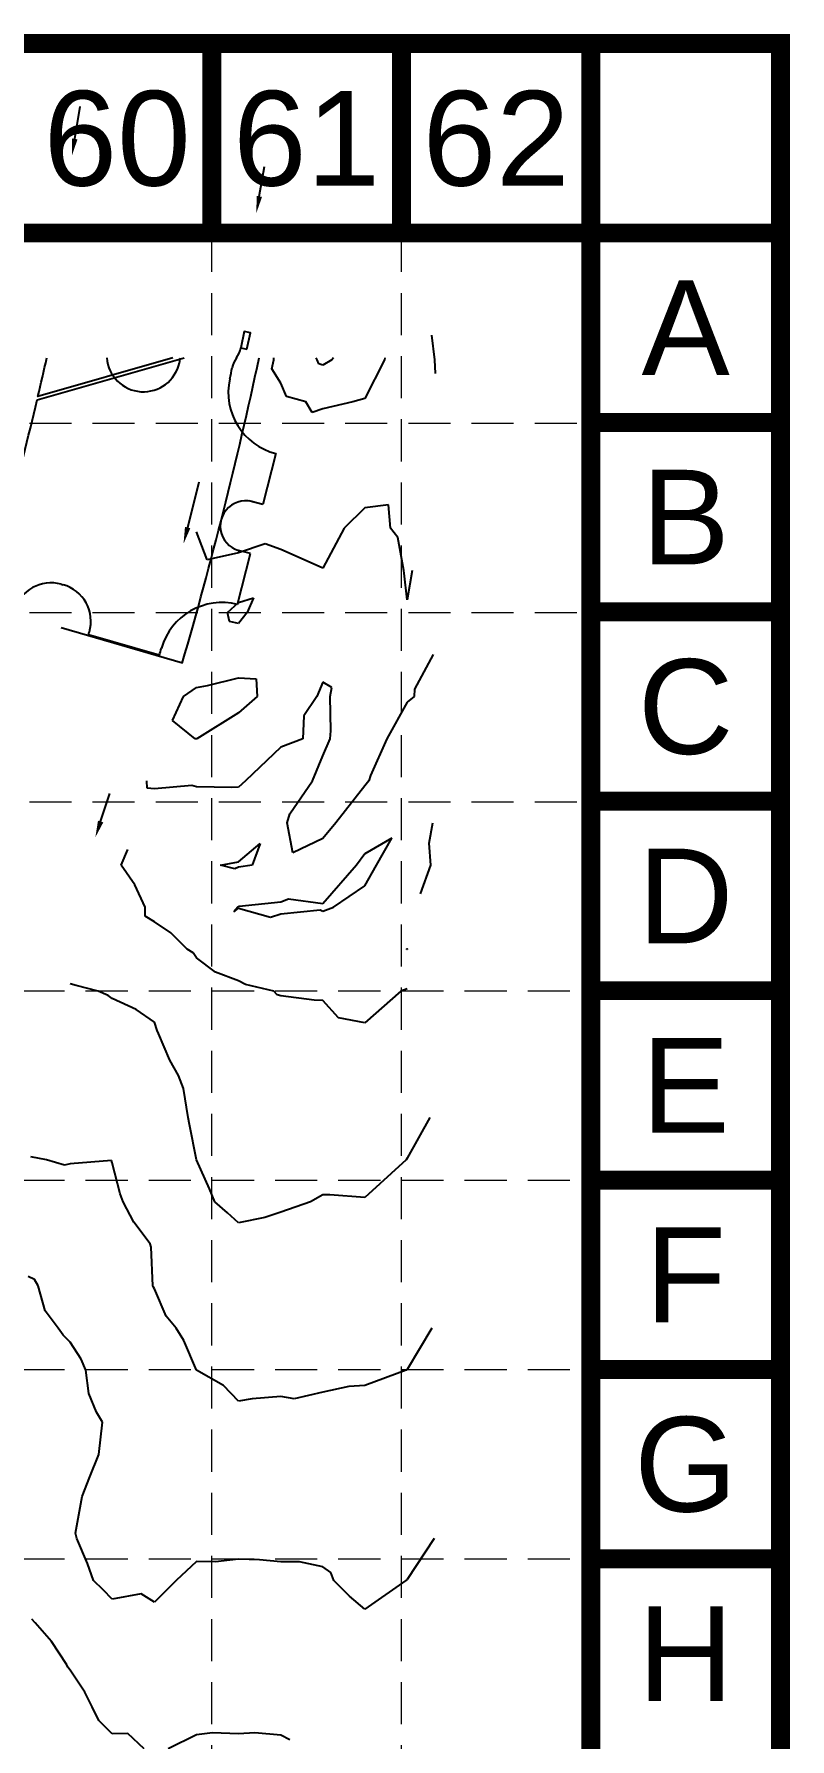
# Model space of a CAD drawing. Header units: inches. Extents: x 2468858 to 2474627, y 7110391 to 7114000.
# Drawn here: x 2474268 to 2474627, y 7113190 to 7114000 of the extents above; entities that cross this region are included whole.
import ezdxf
from ezdxf.enums import TextEntityAlignment as Align

# ---------------------------------------------------------------- set-up
doc = ezdxf.new("R2010")
doc.units = ezdxf.units.IN
doc.header["$MEASUREMENT"] = 0
doc.linetypes.add('HIDDEN', pattern=[0.375, 0.25, -0.125])
for name, color, linetype in [('BASE', 7, 'Continuous'), ('contours', 35, 'Continuous'), ('EXIST', 250, 'Continuous'), ('EXPVMT', 250, 'Continuous'), ('EXSTM', 250, 'Continuous'), ('FLOW', 250, 'Continuous'), ('GRID', 254, 'HIDDEN')]:
    doc.layers.add(name, color=color, linetype=linetype)
doc.styles.get("Standard").update_dxf_attribs({"font": 'ARIAL.TTF'})

msp = doc.modelspace()

# ---------------------------------------------------------------- linework, layer by layer
at = {"layer": 'BASE', "color": 9}
msp.add_line((2474532.87, 7113905.23), (2474532.87, 7110485.23), dxfattribs=at)
at = {"layer": 'BASE', "const_width": 9}
for points in [[(2468862.87, 7110395.23), (2474622.87, 7110395.23), (2474622.87, 7113995.23), (2468862.87, 7113995.23)], [(2468952.87, 7110485.23), (2474532.87, 7110485.23), (2474532.87, 7113905.23), (2468952.87, 7113905.23)]]:
    msp.add_lwpolyline(points, close=True, dxfattribs=at)
for points in [[(2474352.87, 7113905.23), (2474352.87, 7113995.23)], [(2474442.87, 7113905.23), (2474442.87, 7113995.23)], [(2474532.87, 7113905.23), (2474532.87, 7113995.23)], [(2474622.87, 7113905.23), (2474622.87, 7113995.23)], [(2474622.87, 7113905.23), (2474532.87, 7113905.23)], [(2474622.87, 7113815.23), (2474532.87, 7113815.23)], [(2474622.87, 7113725.23), (2474532.87, 7113725.23)], [(2474622.87, 7113635.23), (2474532.87, 7113635.23)], [(2474622.87, 7113545.23), (2474532.87, 7113545.23)], [(2474622.87, 7113455.23), (2474532.87, 7113455.23)], [(2474622.87, 7113365.23), (2474532.87, 7113365.23)], [(2474622.87, 7113275.23), (2474532.87, 7113275.23)]]:
    msp.add_lwpolyline(points, dxfattribs=at)
at = {"layer": 'contours'}
for p, q in [((2474458.68, 7113844.94, 606), (2474457.27, 7113856.63, 606)), ((2474381.38, 7113840.74, 606), (2474382.28, 7113844.94, 606)), ((2474382.28, 7113844.94, 606), (2474382.29, 7113845.86, 606)), ((2474402.83, 7113844.94, 607), (2474402.42, 7113845.86, 607)), ((2474403.65, 7113843.01, 607), (2474402.83, 7113844.94, 607)), ((2474405.57, 7113842.46, 607), (2474403.65, 7113843.01, 607)), ((2474409.82, 7113844.94, 607), (2474405.57, 7113842.46, 607)), ((2474410.55, 7113845.86, 607), (2474409.82, 7113844.94, 607)), ((2474434.76, 7113844.94, 606), (2474425.57, 7113826.56, 606)), ((2474434.97, 7113845.86, 606), (2474434.76, 7113844.94, 606)), ((2474459.11, 7113838.47, 606), (2474458.68, 7113844.94, 606)), ((2474385.57, 7113833.87, 606), (2474381.38, 7113840.74, 606)), ((2474388.24, 7113827.6, 606), (2474385.57, 7113833.87, 606)), ((2474397.43, 7113824.94, 606), (2474388.24, 7113827.6, 606)), ((2474425.57, 7113826.56, 606), (2474419.86, 7113824.94, 606)), ((2474400.55, 7113819.92, 606), (2474397.43, 7113824.94, 606)), ((2474405.57, 7113821.74, 606), (2474400.55, 7113819.92, 606)), ((2474419.86, 7113824.94, 606), (2474405.57, 7113821.74, 606)), ((2474425.57, 7113774.67, 605), (2474415.64, 7113764.94, 605)), ((2474436.75, 7113776.12, 605), (2474425.57, 7113774.67, 605)), ((2474437.73, 7113764.94, 605), (2474436.75, 7113776.12, 605)), ((2474350.6, 7113749.96, 605), (2474345.57, 7113763.21, 605)), ((2474415.64, 7113764.94, 605), (2474405.57, 7113746, 605)), ((2474441.18, 7113760.54, 605), (2474437.73, 7113764.94, 605)), ((2474365.57, 7113753.22, 605), (2474350.6, 7113749.96, 605)), ((2474378.22, 7113757.58, 605), (2474365.57, 7113753.22, 605)), ((2474385.57, 7113754.82, 605), (2474378.22, 7113757.58, 605)), ((2474392.45, 7113751.81, 605), (2474385.57, 7113754.82, 605)), ((2474444.06, 7113744.94, 605), (2474441.18, 7113760.54, 605)), ((2474405.57, 7113746, 605), (2474392.45, 7113751.81, 605)), ((2474444.23, 7113743.59, 605), (2474444.06, 7113744.94, 605)), ((2474448.04, 7113744.94, 605), (2474445.57, 7113730.87, 605)), ((2474445.57, 7113730.87, 605), (2474444.23, 7113743.59, 605)), ((2474360.32, 7113724.94, 605), (2474365.57, 7113729.64, 605)), ((2474365.57, 7113729.64, 605), (2474372.59, 7113731.95, 605)), ((2474372.59, 7113731.95, 605), (2474369.66, 7113724.94, 605)), ((2474361.24, 7113720.6, 605), (2474360.32, 7113724.94, 605)), ((2474365.57, 7113719.73, 605), (2474361.24, 7113720.6, 605)), ((2474369.66, 7113724.94, 605), (2474365.57, 7113719.73, 605)), ((2474457.88, 7113704.94, 604), (2474449.05, 7113688.41, 604)), ((2474339.35, 7113684.94, 605), (2474345.57, 7113689.3, 605)), ((2474345.57, 7113689.3, 605), (2474350.81, 7113690.17, 605)), ((2474350.81, 7113690.17, 605), (2474365.57, 7113693.94, 605)), ((2474365.57, 7113693.94, 605), (2474373.96, 7113693.32, 605)), ((2474373.96, 7113693.32, 605), (2474374.35, 7113684.94, 605)), ((2474405.57, 7113691.8, 604), (2474402.77, 7113684.94, 604)), ((2474409.86, 7113689.22, 604), (2474405.57, 7113691.8, 604)), ((2474409.1, 7113684.94, 604), (2474409.86, 7113689.22, 604)), ((2474449.05, 7113688.41, 604), (2474449, 7113684.94, 604)), ((2474334.2, 7113673.56, 605), (2474339.35, 7113684.94, 605)), ((2474374.35, 7113684.94, 605), (2474365.57, 7113677.21, 605)), ((2474402.77, 7113684.94, 604), (2474396.48, 7113675.84, 604)), ((2474409.32, 7113668.69, 604), (2474409.1, 7113684.94, 604)), ((2474445.57, 7113682.29, 604), (2474435.95, 7113664.94, 604)), ((2474449, 7113684.94, 604), (2474445.57, 7113682.29, 604)), ((2474344.94, 7113664.94, 605), (2474334.2, 7113673.56, 605)), ((2474365.57, 7113677.21, 605), (2474345.71, 7113664.94, 605)), ((2474396.48, 7113675.84, 604), (2474396.11, 7113664.94, 604)), ((2474345.52, 7113664.89, 605), (2474344.94, 7113664.94, 605)), ((2474345.57, 7113664.89, 605), (2474345.52, 7113664.89, 605)), ((2474345.71, 7113664.94, 605), (2474345.57, 7113664.89, 605)), ((2474396.11, 7113664.94, 604), (2474385.57, 7113660.93, 604)), ((2474405.57, 7113656.83, 604), (2474409.04, 7113664.94, 604)), ((2474409.04, 7113664.94, 604), (2474409.32, 7113668.69, 604)), ((2474435.95, 7113664.94, 604), (2474428.16, 7113647.53, 604)), ((2474385.57, 7113660.93, 604), (2474368.87, 7113644.94, 604)), ((2474400.61, 7113644.94, 604), (2474405.57, 7113656.83, 604)), ((2474428.16, 7113647.53, 604), (2474427.43, 7113644.94, 604)), ((2474322.15, 7113641.52, 604), (2474322, 7113644.94, 604)), ((2474325.57, 7113641.06, 604), (2474322.15, 7113641.52, 604)), ((2474343.28, 7113642.64, 604), (2474325.57, 7113641.06, 604)), ((2474345.57, 7113642.07, 604), (2474343.28, 7113642.64, 604)), ((2474362.39, 7113641.75, 604), (2474345.57, 7113642.07, 604)), ((2474365.57, 7113641.96, 604), (2474362.39, 7113641.75, 604)), ((2474368.87, 7113644.94, 604), (2474365.57, 7113641.96, 604)), ((2474389.82, 7113629.19, 604), (2474400.61, 7113644.94, 604)), ((2474425.57, 7113642.58, 604), (2474411.69, 7113624.94, 604)), ((2474427.43, 7113644.94, 604), (2474425.57, 7113642.58, 604)), ((2474388.66, 7113624.94, 604), (2474389.82, 7113629.19, 604)), ((2474391.32, 7113610.69, 604), (2474388.66, 7113624.94, 604)), ((2474411.69, 7113624.94, 604), (2474405.57, 7113617.48, 604)), ((2474456.03, 7113615.39, 604), (2474457.75, 7113624.94, 604)), ((2474365.57, 7113606.47, 604), (2474375.8, 7113615.16, 604)), ((2474375.8, 7113615.16, 604), (2474372, 7113604.94, 604)), ((2474405.57, 7113617.48, 604), (2474391.32, 7113610.69, 604)), ((2474438.38, 7113617.75, 603), (2474425.57, 7113610.32, 603)), ((2474431.02, 7113604.94, 603), (2474438.38, 7113617.75, 603)), ((2474456.81, 7113604.94, 604), (2474456.03, 7113615.39, 604)), ((2474309.73, 7113604.94, 603), (2474312.88, 7113612.24, 603)), ((2474425.57, 7113610.32, 603), (2474421.58, 7113604.94, 603)), ((2474316.21, 7113595.57, 603), (2474309.73, 7113604.94, 603)), ((2474357.02, 7113604.94, 604), (2474365.57, 7113606.47, 604)), ((2474363.82, 7113603.19, 604), (2474357.02, 7113604.94, 604)), ((2474365.57, 7113603.92, 604), (2474363.82, 7113603.19, 604)), ((2474372, 7113604.94, 604), (2474365.57, 7113603.92, 604)), ((2474421.58, 7113604.94, 603), (2474405.57, 7113586.51, 603)), ((2474425.57, 7113595, 603), (2474431.02, 7113604.94, 603)), ((2474451.91, 7113591.27, 604), (2474456.81, 7113604.94, 604)), ((2474321.21, 7113584.94, 603), (2474316.21, 7113595.57, 603)), ((2474410.61, 7113584.94, 603), (2474425.57, 7113595, 603)), ((2474321.23, 7113580.6, 603), (2474321.21, 7113584.94, 603)), ((2474365.12, 7113584.94, 603), (2474363.29, 7113582.65, 603)), ((2474363.29, 7113582.65, 603), (2474365.57, 7113584.42, 603)), ((2474365.57, 7113585.13, 603), (2474365.12, 7113584.94, 603)), ((2474365.8, 7113585.16, 603), (2474365.57, 7113585.13, 603)), ((2474365.57, 7113584.42, 603), (2474380.74, 7113580.1, 603)), ((2474385.57, 7113587.32, 603), (2474365.8, 7113585.16, 603)), ((2474389.32, 7113588.68, 603), (2474385.57, 7113587.32, 603)), ((2474385.57, 7113581.78, 603), (2474404.28, 7113583.64, 603)), ((2474405.57, 7113586.51, 603), (2474389.32, 7113588.68, 603)), ((2474404.28, 7113583.64, 603), (2474405.57, 7113583.03, 603)), ((2474405.57, 7113583.03, 603), (2474410.61, 7113584.94, 603)), ((2474325.57, 7113577.88, 603), (2474321.23, 7113580.6, 603)), ((2474333.34, 7113572.71, 603), (2474325.57, 7113577.88, 603)), ((2474380.74, 7113580.1, 603), (2474385.57, 7113581.78, 603)), ((2474341.16, 7113564.94, 603), (2474333.34, 7113572.71, 603)), ((2474343.91, 7113563.27, 603), (2474341.16, 7113564.94, 603)), ((2474345.57, 7113560.91, 603), (2474343.91, 7113563.27, 603)), ((2474354.62, 7113553.98, 603), (2474345.57, 7113560.91, 603)), ((2474445.43, 7113564.94, 604), (2474445.57, 7113565.32, 604)), ((2474445.43, 7113564.8, 604), (2474445.43, 7113564.94, 604)), ((2474445.57, 7113564.85, 604), (2474445.43, 7113564.8, 604)), ((2474445.57, 7113565.32, 604), (2474445.76, 7113565.12, 604)), ((2474445.65, 7113564.94, 604), (2474445.57, 7113564.85, 604)), ((2474445.76, 7113565.12, 604), (2474445.65, 7113564.94, 604)), ((2474365.57, 7113549.91, 603), (2474354.62, 7113553.98, 603)), ((2474288.37, 7113547.74, 602), (2474285.57, 7113548.53, 602)), ((2474298.85, 7113544.94, 602), (2474288.37, 7113547.74, 602)), ((2474303.54, 7113542.91, 602), (2474298.85, 7113544.94, 602)), ((2474305.57, 7113541.5, 602), (2474303.54, 7113542.91, 602)), ((2474368.83, 7113548.2, 603), (2474365.57, 7113549.91, 603)), ((2474382.32, 7113544.94, 603), (2474368.83, 7113548.2, 603)), ((2474383.89, 7113543.25, 603), (2474382.32, 7113544.94, 603)), ((2474385.57, 7113542.86, 603), (2474383.89, 7113543.25, 603)), ((2474401.4, 7113540.76, 603), (2474385.57, 7113542.86, 603)), ((2474442.59, 7113544.94, 603), (2474425.57, 7113529.91, 603)), ((2474445.57, 7113546.06, 603), (2474442.59, 7113544.94, 603)), ((2474316.88, 7113536.25, 602), (2474305.57, 7113541.5, 602)), ((2474325.57, 7113530.27, 602), (2474316.88, 7113536.25, 602)), ((2474405.57, 7113540.6, 603), (2474401.4, 7113540.76, 603)), ((2474412.94, 7113532.31, 603), (2474405.57, 7113540.6, 603)), ((2474326.95, 7113526.31, 602), (2474325.57, 7113530.27, 602)), ((2474327.5, 7113524.94, 602), (2474326.95, 7113526.31, 602)), ((2474425.57, 7113529.91, 603), (2474412.94, 7113532.31, 603)), ((2474332.91, 7113512.27, 602), (2474327.5, 7113524.94, 602)), ((2474337.06, 7113504.94, 602), (2474332.91, 7113512.27, 602)), ((2474339.34, 7113498.7, 602), (2474337.06, 7113504.94, 602)), ((2474341.66, 7113484.94, 602), (2474339.34, 7113498.7, 602)), ((2474342.28, 7113481.64, 602), (2474341.66, 7113484.94, 602)), ((2474345.55, 7113464.94, 602), (2474342.28, 7113481.64, 602)), ((2474456.31, 7113484.94, 602), (2474445.57, 7113465.61, 602)), ((2474274.25, 7113464.94, 601), (2474266.9, 7113466.27, 601)), ((2474282.92, 7113462.28, 601), (2474274.25, 7113464.94, 601)), ((2474285.57, 7113462.92, 601), (2474282.92, 7113462.28, 601)), ((2474305.11, 7113464.47, 601), (2474285.57, 7113462.92, 601)), ((2474305.57, 7113463.37, 601), (2474305.11, 7113464.47, 601)), ((2474309.31, 7113448.67, 601), (2474305.57, 7113463.37, 601)), ((2474345.55, 7113464.92, 602), (2474345.55, 7113464.94, 602)), ((2474345.57, 7113464.8, 602), (2474345.55, 7113464.92, 602)), ((2474351.68, 7113451.05, 602), (2474345.57, 7113464.8, 602)), ((2474445.13, 7113464.94, 602), (2474425.57, 7113446.96, 602)), ((2474445.57, 7113465.61, 602), (2474445.13, 7113464.94, 602)), ((2474310.7, 7113444.94, 601), (2474309.31, 7113448.67, 601)), ((2474315.81, 7113435.18, 601), (2474310.7, 7113444.94, 601)), ((2474354.29, 7113444.94, 602), (2474351.68, 7113451.05, 602)), ((2474360.35, 7113439.71, 602), (2474354.29, 7113444.94, 602)), ((2474399.76, 7113444.94, 602), (2474385.57, 7113440, 602)), ((2474405.57, 7113448.28, 602), (2474399.76, 7113444.94, 602)), ((2474408.82, 7113448.18, 602), (2474405.57, 7113448.28, 602)), ((2474425.57, 7113446.96, 602), (2474408.82, 7113448.18, 602)), ((2474365.57, 7113435.01, 602), (2474360.35, 7113439.71, 602)), ((2474378.02, 7113437.39, 602), (2474365.57, 7113435.01, 602)), ((2474385.57, 7113440, 602), (2474378.02, 7113437.39, 602)), ((2474323.58, 7113424.94, 601), (2474315.81, 7113435.18, 601)), ((2474324.01, 7113423.37, 601), (2474323.58, 7113424.94, 601)), ((2474324.86, 7113404.94, 601), (2474324.01, 7113423.37, 601)), ((2474268.57, 7113407.93, 600), (2474265.57, 7113409.51, 600)), ((2474270.41, 7113404.94, 600), (2474268.57, 7113407.93, 600)), ((2474273.68, 7113393.05, 600), (2474270.41, 7113404.94, 600)), ((2474325.08, 7113404.44, 601), (2474324.86, 7113404.94, 601)), ((2474325.57, 7113403.53, 601), (2474325.08, 7113404.44, 601)), ((2474331.18, 7113390.54, 601), (2474325.57, 7113403.53, 601)), ((2474279.89, 7113384.94, 600), (2474273.68, 7113393.05, 600)), ((2474335.89, 7113384.94, 601), (2474331.18, 7113390.54, 601)), ((2474282.19, 7113381.56, 600), (2474279.89, 7113384.94, 600)), ((2474285.57, 7113378.31, 600), (2474282.19, 7113381.56, 600)), ((2474339.6, 7113378.96, 601), (2474335.89, 7113384.94, 601)), ((2474457.37, 7113384.94, 601), (2474445.57, 7113365.25, 601)), ((2474290.73, 7113370.1, 600), (2474285.57, 7113378.31, 600)), ((2474345.53, 7113364.94, 601), (2474339.6, 7113378.96, 601)), ((2474292.99, 7113364.94, 600), (2474290.73, 7113370.1, 600)), ((2474294.48, 7113353.84, 600), (2474292.99, 7113364.94, 600)), ((2474345.54, 7113364.9, 601), (2474345.53, 7113364.94, 601)), ((2474345.57, 7113364.88, 601), (2474345.54, 7113364.9, 601)), ((2474358.36, 7113357.72, 601), (2474345.57, 7113364.88, 601)), ((2474445.13, 7113364.94, 601), (2474425.57, 7113357.58, 601)), ((2474445.57, 7113365.25, 601), (2474445.13, 7113364.94, 601)), ((2474365.57, 7113350.24, 601), (2474358.36, 7113357.72, 601)), ((2474417.86, 7113357.22, 601), (2474405.57, 7113354.45, 601)), ((2474425.57, 7113357.58, 601), (2474417.86, 7113357.22, 601)), ((2474298.04, 7113344.94, 600), (2474294.48, 7113353.84, 600)), ((2474371.92, 7113351.28, 601), (2474365.57, 7113350.24, 601)), ((2474385.57, 7113352.39, 601), (2474371.92, 7113351.28, 601)), ((2474391.96, 7113351.33, 601), (2474385.57, 7113352.39, 601)), ((2474405.57, 7113354.45, 601), (2474391.96, 7113351.33, 601)), ((2474300.84, 7113340.2, 600), (2474298.04, 7113344.94, 600)), ((2474299.19, 7113324.94, 600), (2474300.84, 7113340.2, 600)), ((2474294.89, 7113314.25, 600), (2474299.19, 7113324.94, 600)), ((2474291.26, 7113304.94, 600), (2474294.89, 7113314.25, 600)), ((2474288.11, 7113287.47, 600), (2474291.26, 7113304.94, 600)), ((2474288.72, 7113284.94, 600), (2474288.11, 7113287.47, 600)), ((2474293.74, 7113273.11, 600), (2474288.72, 7113284.94, 600)), ((2474458.37, 7113284.94, 600), (2474445.57, 7113265.44, 600)), ((2474365.57, 7113275.11, 600), (2474354.53, 7113273.89, 600)), ((2474375.49, 7113274.86, 600), (2474365.57, 7113275.11, 600)), ((2474385.57, 7113273.84, 600), (2474375.49, 7113274.86, 600)), ((2474296.68, 7113264.94, 600), (2474293.74, 7113273.11, 600)), ((2474345.57, 7113273.95, 600), (2474335.83, 7113264.94, 600)), ((2474354.53, 7113273.89, 600), (2474345.57, 7113273.95, 600)), ((2474394.47, 7113273.83, 600), (2474385.57, 7113273.84, 600)), ((2474405.57, 7113271.49, 600), (2474394.47, 7113273.83, 600)), ((2474409.42, 7113268.78, 600), (2474405.57, 7113271.49, 600)), ((2474410.74, 7113264.94, 600), (2474409.42, 7113268.78, 600)), ((2474301.24, 7113260.6, 600), (2474296.68, 7113264.94, 600)), ((2474305.57, 7113256.16, 600), (2474301.24, 7113260.6, 600)), ((2474335.83, 7113264.94, 600), (2474325.57, 7113254.73, 600)), ((2474418.14, 7113257.5, 600), (2474410.74, 7113264.94, 600)), ((2474445.03, 7113264.94, 600), (2474425.57, 7113251.34, 600)), ((2474445.57, 7113265.44, 600), (2474445.03, 7113264.94, 600)), ((2474319.26, 7113258.62, 600), (2474305.57, 7113256.16, 600)), ((2474325.57, 7113254.73, 600), (2474319.26, 7113258.62, 600)), ((2474425.57, 7113251.34, 600), (2474418.14, 7113257.5, 600)), ((2474268.87, 7113244.94, 599), (2474267.33, 7113246.69, 599)), ((2474276.67, 7113236.04, 599), (2474268.87, 7113244.94, 599)), ((2474283.98, 7113224.94, 599), (2474276.67, 7113236.04, 599)), ((2474284.49, 7113223.85, 599), (2474283.98, 7113224.94, 599)), ((2474285.57, 7113222.38, 599), (2474284.49, 7113223.85, 599)), ((2474292.53, 7113211.89, 599), (2474285.57, 7113222.38, 599)), ((2474296, 7113204.94, 599), (2474292.53, 7113211.89, 599)), ((2474299.16, 7113198.52, 599), (2474296, 7113204.94, 599)), ((2474305.57, 7113192.17, 599), (2474299.16, 7113198.52, 599)), ((2474312.99, 7113192.36, 599), (2474305.57, 7113192.17, 599)), ((2474320.65, 7113184.94, 599), (2474312.99, 7113192.36, 599)), ((2474345.57, 7113191.69, 599), (2474332.13, 7113184.94, 599)), ((2474353.18, 7113192.55, 599), (2474345.57, 7113191.69, 599)), ((2474365.57, 7113192.18, 599), (2474353.18, 7113192.55, 599)), ((2474373.25, 7113192.61, 599), (2474365.57, 7113192.18, 599)), ((2474385.57, 7113191.44, 599), (2474373.25, 7113192.61, 599)), ((2474389.94, 7113189.31, 599), (2474385.57, 7113191.44, 599))]:
    msp.add_line(p, q, dxfattribs=at)
at = {"layer": 'EXIST', "color": 252}
msp.add_line((2474281.22, 7113717.76), (2474338.84, 7113701.01), dxfattribs=at)
msp.add_arc((2472360.61, 7114275.65), 2060, 343.79711, 347.95762, dxfattribs=at)
at = {"layer": 'EXPVMT'}
for p, q in [((2474383.28, 7113800.42), (2474377.13, 7113776.19)), ((2474377.13, 7113776.19), (2474370.37, 7113777.9)), ((2474371.23, 7113752.95), (2474364.81, 7113754.58)), ((2474365.08, 7113728.72), (2474371.23, 7113752.95)), ((2474281.29, 7113738.35), (2474282.25, 7113738.08)), ((2474327.9, 7113704.59), (2474294.29, 7113714.35))]:
    msp.add_line(p, q, dxfattribs=at)
msp.add_lwpolyline([(2474369.51, 7113850.01), (2474371.16, 7113857.84), (2474368.22, 7113858.46), (2474366.58, 7113850.63)], close=True, dxfattribs=at)
for centre, radius, start, end in [((2474353.85, 7113853.3), 13, 325.27625, 348.14893), ((2474320.34, 7113847.29), 17.5, 184.68414, 347.6772), ((2472360.61, 7114275.65), 2023.5, 347.67011, 347.73705), ((2474375.22, 7113838.49), 13, 145.27625, 167.75688), ((2474390.66, 7113829.5), 30, 167.60499, 255.75679), ((2472360.61, 7114275.65), 2048.5, 347.60499, 347.75688), ((2474368.94, 7113765.92), 12.07, 68.30848, 261.55195), ((2474276.44, 7113721.01), 18, 74.37121, 163.85412), ((2474277.4, 7113720.74), 18, 343.85438, 74.37121), ((2474357.7, 7113699.64), 30, 75.75679, 163.91113), ((2472360.61, 7114275.65), 2013.5, 343.81327, 343.85438), ((2472360.61, 7114275.65), 2048.5, 343.81327, 343.91113)]:
    msp.add_arc(centre, radius, start, end, dxfattribs=at)
at = {"layer": 'EXSTM', "color": 5}
for points in [[(2474105.12, 7113845.86, -0.002165), (2474106.88, 7113844.06, 0.00487), (2474110.77, 7113840.12), (2474110.6, 7113839.94, 0.000747), (2474111.2, 7113839.35), (2474103.78, 7113838.68), (2474105.39, 7113837.07), (2474112.85, 7113837.74, 0.108269), (2474216.47, 7113773.55, -0.104638), (2474245.72, 7113755.72, -0.004607), (2474235.82, 7113721.07), (2474241.58, 7113719.37, 0.014051), (2474269.85, 7113825.9), (2474339.74, 7113845.86)], [(2474334.27, 7113845.86), (2474270.25, 7113827.57, 0.002392), (2474274.44, 7113845.86, 0.002392)]]:
    msp.add_lwpolyline(points, format="xyb", dxfattribs=at)
at = {"layer": 'FLOW', "color": 7}
for p, q in [((2474287.73, 7113949.92), (2474290.31, 7113965.33)), ((2474375.37, 7113922.61), (2474377.84, 7113936.81)), ((2474341.36, 7113765.29), (2474346.88, 7113787.04)), ((2474300.02, 7113625.6), (2474304.46, 7113638.9))]:
    msp.add_line(p, q, dxfattribs=at)
at = {"layer": 'FLOW'}
for p, q in [((2474287.73, 7113949.92), (2474290.31, 7113965.33)), ((2474375.37, 7113922.61), (2474377.84, 7113936.81)), ((2474341.36, 7113765.29), (2474346.88, 7113787.04)), ((2474300.02, 7113625.6), (2474304.46, 7113638.9))]:
    msp.add_line(p, q, dxfattribs=at)
at = {"layer": 'FLOW', "color": 7}
for points in [[(2474289.03, 7113949.7), (2474286.43, 7113950.14), (2474286.43, 7113942.13)], [(2474376.67, 7113922.38), (2474374.08, 7113922.83), (2474374.02, 7113914.82)], [(2474342.63, 7113764.96), (2474340.08, 7113765.61), (2474339.41, 7113757.63)], [(2474301.27, 7113625.18), (2474298.77, 7113626.01), (2474297.52, 7113618.1)]]:
    msp.add_solid(points, dxfattribs=at)
at = {"layer": 'FLOW'}
for points in [[(2474289.03, 7113949.7), (2474286.43, 7113950.14), (2474286.43, 7113942.13)], [(2474376.67, 7113922.38), (2474374.08, 7113922.83), (2474374.02, 7113914.82)], [(2474342.63, 7113764.96), (2474340.08, 7113765.61), (2474339.41, 7113757.63)], [(2474301.27, 7113625.18), (2474298.77, 7113626.01), (2474297.52, 7113618.1)]]:
    msp.add_solid(points, dxfattribs=at)
at = {"layer": 'GRID', "color": 252, "linetype": 'HIDDEN', "lineweight": 0, "ltscale": 80}
for p, q in [((2474352.71, 7113906.7), (2474352.71, 7110754.83)), ((2474442.71, 7113906.7), (2474442.71, 7110754.83)), ((2468956.18, 7113814.93), (2474536.18, 7113814.93)), ((2468956.18, 7113724.93), (2474536.18, 7113724.93)), ((2468956.18, 7113634.93), (2474536.18, 7113634.93)), ((2468952.87, 7113545.23), (2474532.87, 7113545.23)), ((2468952.87, 7113455.23), (2474532.87, 7113455.23)), ((2468952.87, 7113365.23), (2474532.87, 7113365.23)), ((2468952.87, 7113275.23), (2474532.87, 7113275.23))]:
    msp.add_line(p, q, dxfattribs=at)

# ---------------------------------------------------------------- texts
at = {"layer": 'BASE'}
for s, p in [('60', (2474307.87, 7113950.23)), ('61', (2474397.87, 7113950.23)), ('62', (2474487.87, 7113950.23)), ('A', (2474577.87, 7113860.23)), ('B', (2474577.87, 7113770.23)), ('C', (2474577.87, 7113680.23)), ('D', (2474577.87, 7113590.23)), ('E', (2474577.87, 7113500.23)), ('F', (2474577.87, 7113410.23)), ('G', (2474577.87, 7113320.23)), ('H', (2474577.87, 7113230.23))]:
    msp.add_text(s, height=45, dxfattribs=at).set_placement(p, align=Align.MIDDLE_CENTER)

doc.saveas('drawing.dxf')
